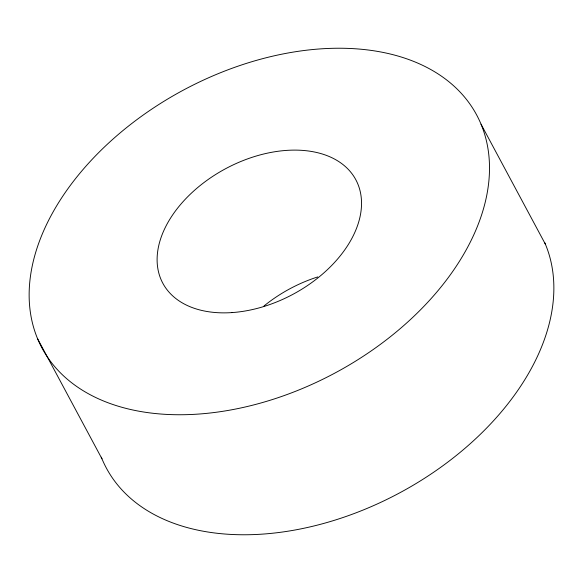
<?xml version="1.0" encoding="UTF-8"?>
<svg xmlns="http://www.w3.org/2000/svg" width="583" height="583" viewBox="0 0 583 583"><rect width="100%" height="100%" fill="white"/><g stroke="black" fill="none" stroke-linecap="round" stroke-linejoin="round"><path stroke-width="0.87" d="M481.041 124.201A246.602 160.485 -28.2 0 1 202.024 413.799A246.602 160.485 -28.2 0 1 94.905 156.47A246.602 160.485 -28.2 0 1 481.041 124.201L545.396 244.219M37.604 338.781L101.959 458.799M544.704 242.586A246.602 160.485 -28.2 0 1 385.545 500.068A246.602 160.485 -28.2 0 1 101.304 457.189M263.975 305.995A109.502 71.264 -28.2 0 1 317.771 276.918M231.932 312.59A109.502 71.264 -28.2 0 0 358.297 185.154A109.502 71.264 -28.2 0 0 187.733 196.719A109.502 71.264 -28.2 0 0 231.932 312.59"/></g></svg>
